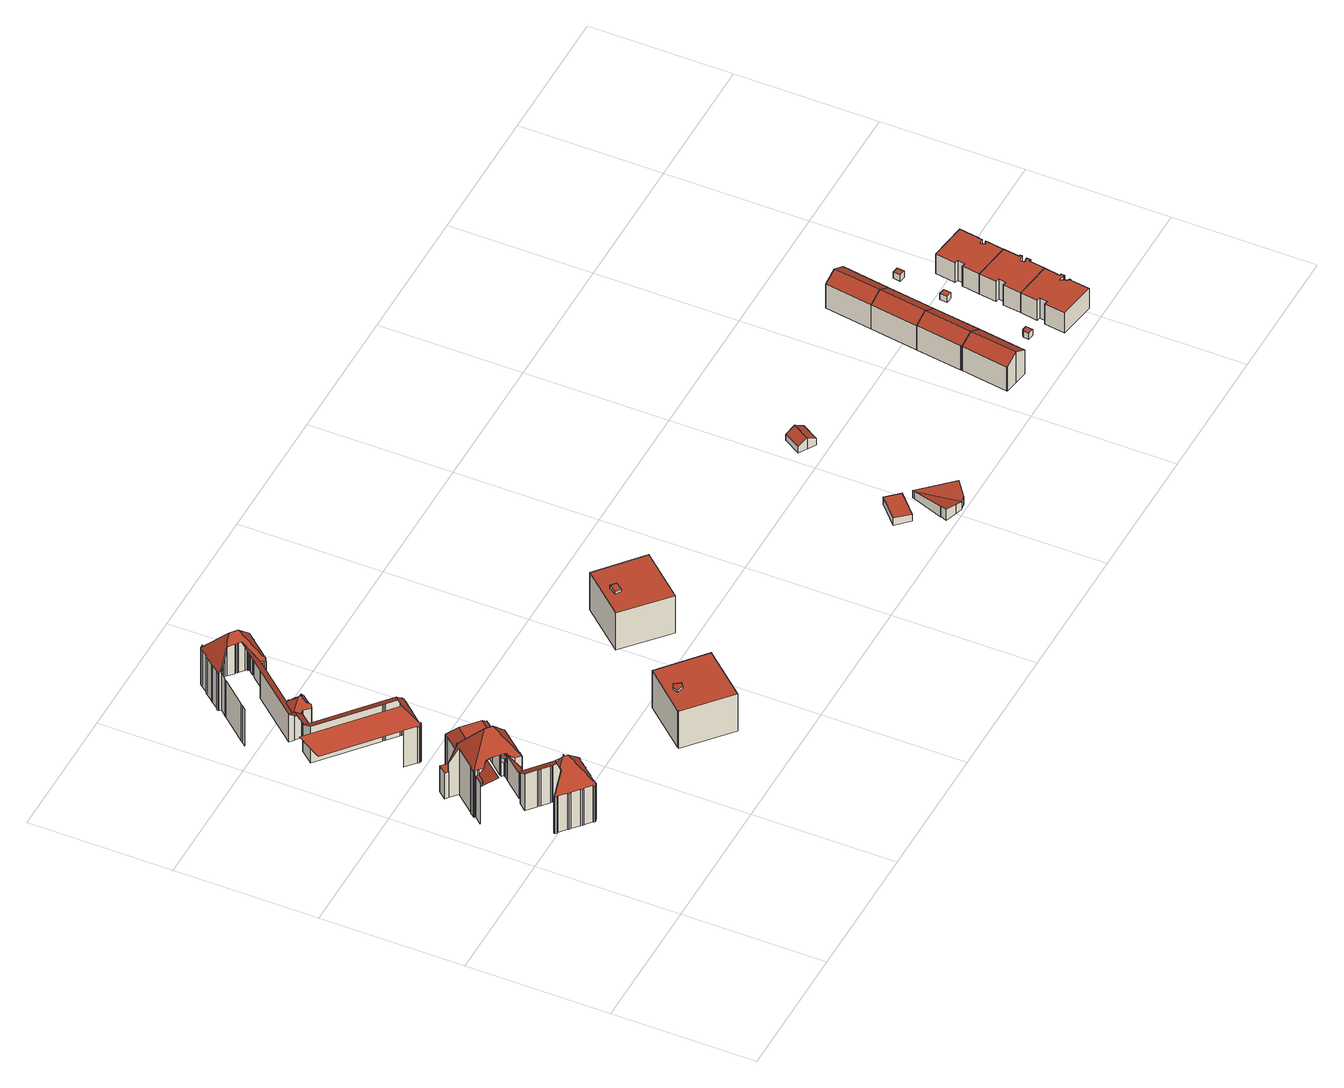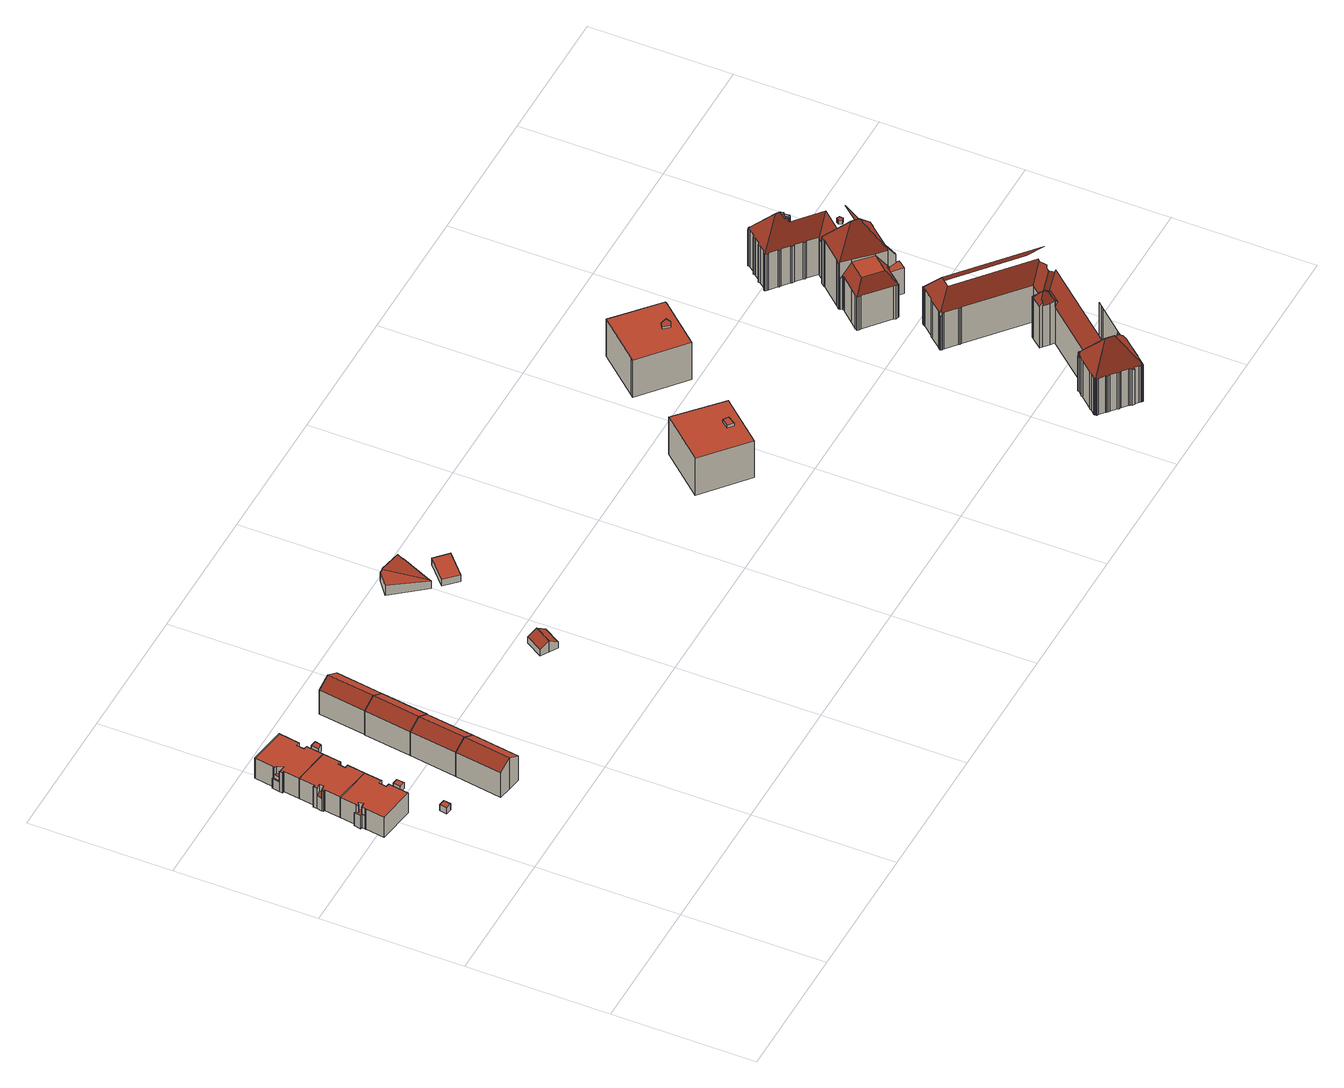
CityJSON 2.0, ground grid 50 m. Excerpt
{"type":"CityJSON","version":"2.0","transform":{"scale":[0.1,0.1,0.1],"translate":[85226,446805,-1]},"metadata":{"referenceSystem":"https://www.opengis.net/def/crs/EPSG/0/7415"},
"CityObjects":{
"building1":{"type":"Building","attributes":{"b3_bag_bag_overlap":23.36,"b3_dak_type":"slanted","b3_h_dak_50p":20.15,"b3_h_dak_70p":21.5,"b3_h_dak_max":52.83,"b3_h_dak_min":0.94,"b3_h_maaiveld":0.002,"b3_kas_warenhuis":false,"b3_mutatie_ahn3_ahn4":false,"b3_opp_buitenmuur":19287.86,"b3_opp_dak_plat":2240.14,"b3_opp_dak_schuin":9948.24,"b3_opp_grond":7894.57,"b3_opp_scheidingsmuur":1406.73,"b3_reconstructie_onvolledig":false,"b3_rmse_lod12":3.59,"b3_rmse_lod13":2.86,"b3_rmse_lod22":0.478,"b3_val3dity_lod12":"[]","b3_val3dity_lod13":"[]","b3_val3dity_lod22":"[303]","b3_volume_lod12":169719.16,"b3_volume_lod13":169433.06,"b3_volume_lod22":155111.23,"geconstateerd":false,"oorspronkelijkbouwjaar":1945,"status":"Pand in gebruik"},"children":["building1-1"]},
"building1-1":{"type":"BuildingPart","parents":["building1"],"geometry":[{"type":"MultiSurface","lod":"2.2","boundaries":[[[0,1,2,3]],[[3,2,4,5]],[[6,7,8,1,0]],[[5,4,9,10]],[[11,12,8,7]],[[10,9,13,14]],[[15,16,7,6]],[[17,18,19]],[[14,13,20,21]],[[22,23,24,25,26]],[[21,20,27,28]],[[19,29,30,31,22,26,32,17]],[[28,27,33,34]],[[35,29,19,18,36,37,38,39]],[[40,41,16,15]],[[42,43,44,31,45]],[[46,47,48,43,42]],[[31,44,23,22]],[[47,46,49]],[[50,51,48,47]],[[52,53,51,50]],[[45,31,30,54]],[[34,33,55,56]],[[54,30,29,57]],[[58,59,53,52]],[[56,55,60]],[[57,29,35]],[[60,55,61,62]],[[63,64,65,66,67,40,15,6,0,3,5,10,14,21,28,34,56,60,62,68,69,70,71,72,73,74,75]],[[62,61,76,68]],[[77,78,59,58]],[[68,76,79,69]],[[69,79,80,70]],[[67,81,41,40]],[[82,83,84,85]],[[86,87,83,82]],[[85,84,88,89]],[[38,90,39]],[[70,80,91,71]],[[71,91,92,72]],[[89,88,93,94]],[[72,92,95,73]],[[94,96,97,98,86,82,85,89]],[[98,99,87,86]],[[90,38,100]],[[66,101,81,67]],[[94,93,102,96]],[[57,35,39,90,100,103,104,105,106,107,108,109,49,46,42,45,54]],[[73,95,110,111,74]],[[74,111,75]],[[96,102,112,97]],[[97,112,99,98]],[[111,110,113,114]],[[114,113,115,116]],[[50,47,49,109,117,118,119,120,121,77,58,52]],[[116,115,122,123]],[[124,125,126,81,101]],[[127,128,129,130]],[[65,124,101,66]],[[121,131,78,77]],[[124,65,64]],[[132,126,125]],[[133,134,126,132]],[[134,133,135]],[[123,122,136,137]],[[138,139,128,127]],[[140,141,142,105,143,144,145,130,146]],[[130,129,147,146]],[[143,148,144]],[[149,150,151,152]],[[148,143,104,103]],[[104,143,105]],[[142,106,105]],[[119,153,152,120]],[[154,155,139,138]],[[137,136,156,157]],[[158,159,155,154]],[[106,142,141,107]],[[160,159,158]],[[161,162,150,149]],[[120,152,151,131,121]],[[157,156,163,164]],[[146,147,165,140]],[[164,163,166,167]],[[140,165,168,141]],[[107,141,168,169,170]],[[170,169,171,172]],[[172,171,173,174]],[[175,176,159,160]],[[133,132,125,124,64,63,177,178,179,180,181,182,183,184,185,186,187,188,175,160,158,154,138,127,130,145,135]],[[118,189,153,119]],[[190,191,161,149,152,153,189]],[[167,166,192,193]],[[174,173,194,195]],[[188,196,176,175]],[[197,198,177,63,75,111,114,116,123,137,157,164,167,193,199,200,201,202,203,204,205,206]],[[187,207,196,188]],[[186,208,207,187]],[[195,194,209,210]],[[185,211,208,186]],[[193,192,212,199]],[[213,118,117]],[[199,212,214,200]],[[191,215,162,161]],[[216,217,190,189,118,213]],[[184,218,211,185]],[[200,214,219,201]],[[201,219,220,202]],[[221,191,190,217]],[[183,222,218,184]],[[223,224,217,216]],[[225,226,215,191,221]],[[182,227,222,183]],[[181,228,227,182]],[[202,220,229,203]],[[109,108,230,231,223,216,213,117]],[[180,232,228,181]],[[203,229,233,204]],[[108,107,170,172,174,195,210,234,235,236,237,238,230]],[[210,209,239,234]],[[204,233,240,205]],[[179,241,232,180]],[[205,240,242,206]],[[178,243,241,179]],[[206,242,244,197]],[[177,245,243,178]],[[197,244,246,198]],[[198,246,245,177]],[[231,247,224,223]],[[248,249,250,251,252,253,254,255,256]],[[257,258,226,225]],[[257,225,221,217,224,259,260,261,262,263,264]],[[249,265,266,267,268,269,250]],[[234,239,270,235]],[[271,272,273,274,275,276,277,278,279,280,281,282,283,284,285]],[[230,286,247,231]],[[255,287,288,256]],[[247,289,259,224]],[[235,270,290,236]],[[264,258,257]],[[291,292,293,294]],[[295,296,292,291]],[[236,290,297,237]],[[237,297,298,238]],[[238,298,299,286,230]],[[263,300,258,264]],[[286,299,296,295]],[[266,301,267]],[[294,293,302,303]],[[304,305,306]],[[305,304,301,307]],[[307,301,266,265,308]],[[303,302,309,310]],[[277,311,312,278]],[[308,265,249,313]],[[262,314,300,263]],[[261,315,314,262]],[[260,315,261]],[[316,317,315,260]],[[313,249,248,318]],[[319,320,317,316]],[[318,248,256,321]],[[278,312,279]],[[322,323,320,319]],[[279,312,324,280]],[[325,326,327,328]],[[280,324,329,281]],[[321,256,288,330,331]],[[281,329,332,282]],[[282,332,333,283]],[[283,333,334,284]],[[284,334,335,285]],[[336,337,338,339,340,305,307,308,313,318,321,331,341,342,343,344,345]],[[285,335,346,347,271]],[[271,347,272]],[[310,309,348,349]],[[350,351,326,325]],[[347,346,352,353]],[[306,305,340,354,355,356,357]],[[358,359,287,255]],[[331,330,360,341]],[[353,352,361,362]],[[341,360,363,342]],[[364,365,351,350]],[[362,361,366,367]],[[342,363,368,369,343]],[[370,354,340]],[[371,336,345]],[[344,372,345]],[[336,371,337]],[[343,369,372,344]],[[247,286,295,291,294,303,310,349,373,374,375,376,377,378,289]],[[354,370,355]],[[379,338,337]],[[338,379,339]],[[316,260,259,289,378,380,381,382,322,319]],[[356,383,384,357]],[[383,356,355]],[[304,306,357,384,385,386,387,388,268,267,301]],[[382,389,323,322]],[[390,385,384,383]],[[391,392,393,385,390]],[[379,394,395,396,397,391,390,383,355,370,340,339]],[[397,398,392,391]],[[367,366,399,400]],[[379,337,371,345,372,369,401,402,403,404,394]],[[369,368,405,401]],[[396,406,398,397]],[[349,348,407,373]],[[395,408,406,396]],[[404,395,394]],[[255,254,409,410,411,412,413,414,415,416,417,358]],[[400,399,418]],[[403,419,408,395,404]],[[373,407,420,374]],[[401,405,402]],[[418,399,421,422]],[[402,405,419,403]],[[411,410,273,272,347,353,362,367,400,418,422,423,424,425,426,427,428,429]],[[381,430,389,382]],[[422,421,431,423]],[[432,433,365,364]],[[374,420,434,375]],[[423,431,424]],[[380,435,430,381]],[[377,380,378]],[[375,434,436,376]],[[376,436,435,380,377]],[[417,437,359,358]],[[416,438,437,417]],[[424,431,439,425]],[[415,440,438,416]],[[425,439,441,426]],[[426,441,442,427]],[[429,412,411]],[[428,443,444,412,429]],[[414,445,440,415]],[[412,444,446,413]],[[427,442,447,443,428]],[[448,449,433,432]],[[413,446,450,445,414]],[[443,447,451,452]],[[446,444,443,452,453,454]],[[454,455,450,446]],[[452,451,456,453]],[[453,456,455,454]],[[457,458,449,448]],[[459,460,458,457]],[[461,462,463,464]],[[464,463,465,466]],[[467,468,462,461]],[[466,465,469,470]],[[470,469,471,472]],[[385,393,473,474,386]],[[472,471,460,459,475]],[[476,477,468,467]],[[478,477,476]],[[479,480,477,478]],[[475,459,481,482]],[[483,480,479]],[[484,485,480,483]],[[486,487,485,484]],[[488,489,487,486]],[[470,472,475,482,490,491,492,493,494,495,496,497,498,499,500,501,502,503,488,486,484,483,479,478,476,467,461,464,466]],[[482,481,504,505,490]],[[505,504,506]],[[490,505,491]],[[503,507,489,488]],[[502,508,507,503]],[[501,508,502]],[[474,473,509,510]],[[510,509,511,512]],[[512,511,513,514]],[[386,474,387]],[[514,513,515,516]],[[387,474,510,512,514,516,517,518,519,520,521,492,491,505,506]],[[516,515,522,517]],[[517,522,523,524,518]],[[524,523,525,526]],[[500,527,508,501]],[[526,525,528,529]],[[518,524,530,531,519]],[[519,531,520]],[[532,530,524,526,529,533,534]],[[529,528,535,533]],[[531,530,532,536]],[[536,532,534,537]],[[533,535,538,534]],[[537,534,538,539,540]],[[499,527,500]],[[498,541,527,499]],[[540,539,542,543]],[[497,544,541,498]],[[496,545,544,497]],[[495,546,545,496]],[[543,542,547]],[[548,494,493]],[[494,548,549,546,495]],[[547,542,550,551]],[[552,553,549,548]],[[554,555,553,552]],[[556,557,555,554]],[[551,550,558,559]],[[560,561,557,556]],[[562,563,561,560]],[[564,565,563,562]],[[566,567,565,564]],[[568,569,567,566]],[[570,571,569,568]],[[521,520,531,536,537,540,543,547,551,559,572,573,574,575,576,577,578,579]],[[559,558,580,572]],[[581,582,571,570]],[[583,584,585,586,587,588,589,590,591,592,593,594,595,581,570,568,566,564,562,560,556,554,552,548,493,492,521,579]],[[595,596,582,581]],[[594,597,596,595]],[[593,598,597,594]],[[592,599,598,593]],[[572,580,600,573]],[[591,601,599,592]],[[573,600,602,574]],[[590,603,601,591]],[[574,602,604,575]],[[589,605,603,590]],[[588,606,605,589]],[[587,607,606,588]],[[575,604,608,576]],[[586,609,607,587]],[[576,608,610,577]],[[579,611,612,583]],[[577,610,613,578]],[[585,614,609,586]],[[583,612,615,584]],[[578,613,611,579]],[[584,615,614,585]]],"semantics":{"surfaces":[{"type":"WallSurface","on_footprint_edge":true},{"type":"WallSurface","on_footprint_edge":false},{"type":"RoofSurface"}],"values":[0,0,0,0,0,0,1,1,0,0,0,2,0,2,1,0,0,0,1,0,0,1,0,1,0,0,1,0,2,0,0,0,0,1,1,1,1,1,0,0,1,0,2,1,1,1,1,2,0,1,1,1,0,0,2,0,2,0,1,0,1,1,1,1,0,0,2,0,1,0,1,1,1,1,0,0,0,1,0,0,0,0,0,0,0,0,0,0,0,2,1,2,0,0,0,2,0,0,0,0,0,1,0,0,1,0,0,0,1,0,1,0,0,0,0,2,0,0,2,0,0,0,0,0,0,0,0,0,1,2,0,2,2,0,2,1,0,2,0,0,0,0,0,0,0,0,0,1,0,1,1,1,0,0,1,0,0,0,0,1,0,1,0,0,0,0,0,0,0,0,0,0,2,0,1,0,0,0,2,0,0,0,0,0,0,0,1,1,1,1,1,2,1,1,1,2,1,1,2,0,1,0,2,0,0,2,0,0,0,0,1,2,0,0,0,0,0,0,2,0,0,0,0,0,0,1,0,0,0,0,0,0,0,0,1,1,0,1,0,0,0,0,2,0,0,0,0,0,0,0,0,0,0,0,0,0,0,0,1,0,0,0,0,2,1,1,1,0,0,0,0,0,0,1,0,2,0,0,0,0,0,1,1,2,0,1,1,0,0,0,0,0,0,0,0,0,1,0,0,0,0,0,0,0,0,0,0,0,0,2,0,0,2,0,0,0,0,0,0,0,0,0,0,0,0,0,0,0,0,0,0,0,0,0]}}]},
"building2":{"type":"Building","attributes":{"b3_bouwlagen":5,"b3_dak_type":"multiple horizontal","b3_h_dak_50p":15.17,"b3_h_dak_70p":15.2,"b3_h_dak_max":17.29,"b3_h_dak_min":11.68,"b3_h_maaiveld":-0.441,"b3_kas_warenhuis":false,"b3_mutatie_ahn3_ahn4":false,"b3_opp_buitenmuur":1269.32,"b3_opp_dak_plat":406.93,"b3_opp_dak_schuin":7.34,"b3_opp_grond":406.93,"b3_opp_scheidingsmuur":0,"b3_reconstructie_onvolledig":false,"b3_rmse_lod12":0.234,"b3_rmse_lod13":0.234,"b3_rmse_lod22":0.182,"b3_val3dity_lod12":"[]","b3_val3dity_lod13":"[]","b3_val3dity_lod22":"[]","b3_volume_lod12":12667.88,"b3_volume_lod13":12667.88,"b3_volume_lod22":12662.32,"geconstateerd":false,"oorspronkelijkbouwjaar":2007,"status":"Pand in gebruik"},"children":["building2-1","building2-2"]},
"building2-1":{"type":"BuildingPart","parents":["building2"],"geometry":[{"type":"Solid","lod":"2.2","boundaries":[[[[616,617,618,619,620,621,622]],[[623,622,621,624]],[[625,617,616,626]],[[627,619,618,628]],[[629,620,619,627]],[[624,621,620,629]],[[626,616,622,623]],[[628,618,617,625]],[[630,631,632,633]],[[633,632,634,635]],[[636,637,631,630]],[[638,639,637,636]],[[635,634,639,638]],[[628,625,626,623,624,629,627],[632,631,637,639,634]],[[635,638,636,630,633]]]],"semantics":{"surfaces":[{"type":"GroundSurface"},{"type":"WallSurface","on_footprint_edge":true},{"type":"WallSurface","on_footprint_edge":false},{"type":"RoofSurface"}],"values":[[0,1,1,1,1,1,1,1,2,2,2,2,2,3,3]]}}]},
"building2-2":{"type":"BuildingPart","parents":["building2"],"geometry":[{"type":"Solid","lod":"2.2","boundaries":[[[[640,641,642,643]],[[644,645,646,647]],[[648,642,641,649]],[[650,640,643,651]],[[651,643,642,648]],[[649,641,640,650]],[[647,646,652,653]],[[654,655,645,644]],[[653,652,655,654]],[[649,650,651,648],[655,652,646,645]],[[653,654,644,647]]]],"semantics":{"surfaces":[{"type":"GroundSurface"},{"type":"WallSurface","on_footprint_edge":false},{"type":"WallSurface","on_footprint_edge":true},{"type":"RoofSurface"}],"values":[[0,1,2,2,2,2,1,1,1,3,3]]}}]},
"building3":{"type":"Building","attributes":{"b3_bag_bag_overlap":0,"b3_dak_type":"horizontal","b3_h_dak_50p":2.78,"b3_h_dak_70p":2.79,"b3_h_dak_max":3.05,"b3_h_dak_min":2.46,"b3_h_maaiveld":-0.127,"b3_kas_warenhuis":false,"b3_mutatie_ahn3_ahn4":false,"b3_opp_buitenmuur":94.53,"b3_opp_dak_plat":62.53,"b3_opp_dak_schuin":0,"b3_opp_grond":62.52,"b3_opp_scheidingsmuur":0,"b3_reconstructie_onvolledig":false,"b3_rmse_lod12":0.069,"b3_rmse_lod13":0.069,"b3_rmse_lod22":0.0489,"b3_val3dity_lod12":"[]","b3_val3dity_lod13":"[]","b3_val3dity_lod22":"[]","b3_volume_lod12":182.6,"b3_volume_lod13":182.6,"b3_volume_lod22":181.26,"geconstateerd":false,"oorspronkelijkbouwjaar":1987,"status":"Pand in gebruik"},"children":["building3-1"]},
"building3-1":{"type":"BuildingPart","parents":["building3"],"geometry":[{"type":"Solid","lod":"2.2","boundaries":[[[[656,657,658,659]],[[660,656,659,661]],[[661,659,658,662]],[[662,658,657,663]],[[663,657,656,660]],[[663,660,661,662]]]],"semantics":{"surfaces":[{"type":"GroundSurface"},{"type":"WallSurface","on_footprint_edge":true},{"type":"RoofSurface"}],"values":[[0,1,1,1,1,2]]}}]},
"building4":{"type":"Building","attributes":{"b3_bag_bag_overlap":0,"b3_dak_type":"multiple horizontal","b3_h_dak_50p":3.27,"b3_h_dak_70p":3.54,"b3_h_dak_max":4.53,"b3_h_dak_min":2.8,"b3_h_maaiveld":-0.132,"b3_kas_warenhuis":false,"b3_mutatie_ahn3_ahn4":false,"b3_opp_buitenmuur":169.86,"b3_opp_dak_plat":0,"b3_opp_dak_schuin":120.7,"b3_opp_grond":118.59,"b3_opp_scheidingsmuur":0,"b3_reconstructie_onvolledig":false,"b3_rmse_lod12":0.434,"b3_rmse_lod13":0.434,"b3_rmse_lod22":0.113,"b3_val3dity_lod12":"[]","b3_val3dity_lod13":"[]","b3_val3dity_lod22":"[]","b3_volume_lod12":434.11,"b3_volume_lod13":434.11,"b3_volume_lod22":417.54,"geconstateerd":false,"oorspronkelijkbouwjaar":2002,"status":"Pand in gebruik"},"children":["building4-1"]},
"building4-1":{"type":"BuildingPart","parents":["building4"],"geometry":[{"type":"Solid","lod":"2.2","boundaries":[[[[664,665,666,667,668,669,670,671,672,673,674,675,676]],[[677,673,678]],[[679,676,675,680]],[[681,664,676,679]],[[682,674,673,677]],[[680,675,674,682]],[[683,672,671,684]],[[678,673,672,683]],[[685,666,665,686]],[[687,670,669,688]],[[688,669,668,689]],[[684,671,670,687]],[[689,668,667,690]],[[690,667,666,685]],[[686,665,664,681]],[[690,685,686,684,687,688,689]],[[681,679,680,682,677,678,683,684,686]]]],"semantics":{"surfaces":[{"type":"GroundSurface"},{"type":"WallSurface","on_footprint_edge":true},{"type":"RoofSurface"}],"values":[[0,1,1,1,1,1,1,1,1,1,1,1,1,1,1,2,2]]}}]},
"building5":{"type":"Building","attributes":{"b3_bag_bag_overlap":0,"b3_dak_type":"slanted","b3_h_dak_50p":3.01,"b3_h_dak_70p":3.43,"b3_h_dak_max":4.12,"b3_h_dak_min":1.76,"b3_h_maaiveld":-0.565,"b3_kas_warenhuis":false,"b3_mutatie_ahn3_ahn4":false,"b3_opp_buitenmuur":40.67,"b3_opp_dak_plat":0,"b3_opp_dak_schuin":28.28,"b3_opp_grond":23.68,"b3_opp_scheidingsmuur":32.69,"b3_reconstructie_onvolledig":false,"b3_rmse_lod12":0.73,"b3_rmse_lod13":0.73,"b3_rmse_lod22":0.0227,"b3_val3dity_lod12":"[]","b3_val3dity_lod13":"[]","b3_val3dity_lod22":"[]","b3_volume_lod12":93.04,"b3_volume_lod13":93.04,"b3_volume_lod22":83.33,"geconstateerd":false,"oorspronkelijkbouwjaar":1951,"status":"Pand in gebruik"},"children":["building5-1"]},
"building5-1":{"type":"BuildingPart","parents":["building5"],"geometry":[{"type":"Solid","lod":"2.2","boundaries":[[[[691,692,693,694]],[[695,691,694,696]],[[696,694,693,697]],[[697,693,692,698]],[[698,692,691,695]],[[698,695,696,697]]]],"semantics":{"surfaces":[{"type":"GroundSurface"},{"type":"WallSurface","on_footprint_edge":true},{"type":"RoofSurface"}],"values":[[0,1,1,1,1,2]]}}]},
"building6":{"type":"Building","attributes":{"b3_bag_bag_overlap":0,"b3_dak_type":"slanted","b3_h_dak_50p":3.1,"b3_h_dak_70p":3.52,"b3_h_dak_max":4.15,"b3_h_dak_min":1.95,"b3_h_maaiveld":-0.574,"b3_kas_warenhuis":false,"b3_mutatie_ahn3_ahn4":false,"b3_opp_buitenmuur":42.99,"b3_opp_dak_plat":0,"b3_opp_dak_schuin":28.14,"b3_opp_grond":23.75,"b3_opp_scheidingsmuur":32.69,"b3_reconstructie_onvolledig":false,"b3_rmse_lod12":0.74,"b3_rmse_lod13":0.74,"b3_rmse_lod22":0.0301,"b3_val3dity_lod12":"[]","b3_val3dity_lod13":"[]","b3_val3dity_lod22":"[]","b3_volume_lod12":96.09,"b3_volume_lod13":96.09,"b3_volume_lod22":86.07,"geconstateerd":false,"oorspronkelijkbouwjaar":1951,"status":"Pand in gebruik"},"children":["building6-1"]},
"building6-1":{"type":"BuildingPart","parents":["building6"],"geometry":[{"type":"Solid","lod":"2.2","boundaries":[[[[699,691,694,700]],[[701,699,700,702]],[[702,700,694,703]],[[703,694,691,695]],[[695,691,699,701]],[[695,701,702,703]]]],"semantics":{"surfaces":[{"type":"GroundSurface"},{"type":"WallSurface","on_footprint_edge":true},{"type":"RoofSurface"}],"values":[[0,1,1,1,1,2]]}}]},
"building7":{"type":"Building","attributes":{"b3_bag_bag_overlap":0,"b3_bouwlagen":4,"b3_dak_type":"slanted","b3_h_dak_50p":10.92,"b3_h_dak_70p":11.46,"b3_h_dak_max":13.49,"b3_h_dak_min":9.43,"b3_h_maaiveld":-0.452,"b3_kas_warenhuis":false,"b3_mutatie_ahn3_ahn4":false,"b3_opp_buitenmuur":395.55,"b3_opp_dak_plat":0,"b3_opp_dak_schuin":186.56,"b3_opp_grond":161.07,"b3_opp_scheidingsmuur":157.42,"b3_reconstructie_onvolledig":false,"b3_rmse_lod12":0.982,"b3_rmse_lod13":0.982,"b3_rmse_lod22":0.14,"b3_val3dity_lod12":"[]","b3_val3dity_lod13":"[]","b3_val3dity_lod22":"[]","b3_volume_lod12":1918.23,"b3_volume_lod13":1918.23,"b3_volume_lod22":1830.19,"geconstateerd":false,"oorspronkelijkbouwjaar":1954,"status":"Pand in gebruik"},"children":["building7-1"]},
"building7-1":{"type":"BuildingPart","parents":["building7"],"geometry":[{"type":"Solid","lod":"2.2","boundaries":[[[[704,705,706,707,708,709,710,711]],[[712,707,706,713]],[[714,709,708,715]],[[715,708,707,712]],[[716,710,709,714]],[[717,711,710,716]],[[718,704,711,717]],[[713,706,705,719]],[[719,705,704,718]],[[716,714,715,712]],[[719,718,717,716,712,713]]]],"semantics":{"surfaces":[{"type":"GroundSurface"},{"type":"WallSurface","on_footprint_edge":true},{"type":"RoofSurface"}],"values":[[0,1,1,1,1,1,1,1,1,2,2]]}}]},
"building8":{"type":"Building","attributes":{"b3_bag_bag_overlap":0,"b3_bouwlagen":4,"b3_dak_type":"slanted","b3_h_dak_50p":10.94,"b3_h_dak_70p":11.49,"b3_h_dak_max":13.5,"b3_h_dak_min":9.43,"b3_h_maaiveld":-0.591,"b3_kas_warenhuis":false,"b3_mutatie_ahn3_ahn4":false,"b3_opp_buitenmuur":344.67,"b3_opp_dak_plat":0,"b3_opp_dak_schuin":185.4,"b3_opp_grond":161.04,"b3_opp_scheidingsmuur":216.87,"b3_reconstructie_onvolledig":false,"b3_rmse_lod12":0.996,"b3_rmse_lod13":0.996,"b3_rmse_lod22":0.155,"b3_val3dity_lod12":"[]","b3_val3dity_lod13":"[]","b3_val3dity_lod22":"[]","b3_volume_lod12":1942.26,"b3_volume_lod13":1942.26,"b3_volume_lod22":1854.21,"geconstateerd":false,"oorspronkelijkbouwjaar":1954,"status":"Pand in gebruik"},"children":["building8-1"]},
"building8-1":{"type":"BuildingPart","parents":["building8"],"geometry":[{"type":"Solid","lod":"2.2","boundaries":[[[[720,721,722,723,724,725,726,727]],[[728,727,726,729]],[[715,721,720,730]],[[712,722,721,715]],[[730,720,727,728]],[[729,726,725,731]],[[732,724,723,733]],[[733,723,722,712]],[[731,725,724,732]],[[730,728,712,715]],[[731,732,733,712,728,729]]]],"semantics":{"surfaces":[{"type":"GroundSurface"},{"type":"WallSurface","on_footprint_edge":true},{"type":"RoofSurface"}],"values":[[0,1,1,1,1,1,1,1,1,2,2]]}}]},
"building9":{"type":"Building","attributes":{"b3_bag_bag_overlap":0,"b3_bouwlagen":4,"b3_dak_type":"slanted","b3_h_dak_50p":10.94,"b3_h_dak_70p":11.49,"b3_h_dak_max":13.52,"b3_h_dak_min":9.43,"b3_h_maaiveld":-0.601,"b3_kas_warenhuis":false,"b3_mutatie_ahn3_ahn4":false,"b3_opp_buitenmuur":342.69,"b3_opp_dak_plat":0,"b3_opp_dak_schuin":186.4,"b3_opp_grond":161.06,"b3_opp_scheidingsmuur":219.52,"b3_reconstructie_onvolledig":false,"b3_rmse_lod12":0.977,"b3_rmse_lod13":0.977,"b3_rmse_lod22":0.154,"b3_val3dity_lod12":"[]","b3_val3dity_lod13":"[]","b3_val3dity_lod22":"[]","b3_volume_lod12":1942.25,"b3_volume_lod13":1942.25,"b3_volume_lod22":1856.16,"geconstateerd":false,"oorspronkelijkbouwjaar":1954,"status":"Pand in gebruik"},"children":["building9-1"]},
"building9-1":{"type":"BuildingPart","parents":["building9"],"geometry":[{"type":"Solid","lod":"2.2","boundaries":[[[[720,727,726,734,735,736]],[[730,720,736,737]],[[737,736,735,738]],[[739,734,726,740]],[[740,726,727,728]],[[738,735,734,739]],[[728,727,720,730]],[[738,739,740,728]],[[728,730,737,738]]]],"semantics":{"surfaces":[{"type":"GroundSurface"},{"type":"WallSurface","on_footprint_edge":true},{"type":"RoofSurface"}],"values":[[0,1,1,1,1,1,1,2,2]]}}]},
"building10":{"type":"Building","attributes":{"b3_dak_type":"horizontal","b3_h_dak_50p":2.12,"b3_h_dak_70p":2.14,"b3_h_dak_max":2.28,"b3_h_dak_min":1.86,"b3_h_maaiveld":-0.423,"b3_kas_warenhuis":false,"b3_mutatie_ahn3_ahn4":false,"b3_opp_buitenmuur":24.3,"b3_opp_dak_plat":5.22,"b3_opp_dak_schuin":0,"b3_opp_grond":5.52,"b3_opp_scheidingsmuur":0,"b3_reconstructie_onvolledig":false,"b3_rmse_lod12":0.0572,"b3_rmse_lod13":0.0572,"b3_rmse_lod22":0.0528,"b3_val3dity_lod12":"[]","b3_val3dity_lod13":"[]","b3_val3dity_lod22":"[]","b3_volume_lod12":14.1,"b3_volume_lod13":14.1,"b3_volume_lod22":14.1,"geconstateerd":false,"oorspronkelijkbouwjaar":1990,"status":"Pand in gebruik"},"children":["building10-1"]},
"building10-1":{"type":"BuildingPart","parents":["building10"],"geometry":[{"type":"Solid","lod":"2.2","boundaries":[[[[741,742,743,744,745,746]],[[747,743,742,748]],[[749,745,744,750]],[[750,744,743,747]],[[751,746,745,749]],[[752,741,746,751]],[[748,742,741,752]],[[748,752,751,749,750,747]]]],"semantics":{"surfaces":[{"type":"GroundSurface"},{"type":"WallSurface","on_footprint_edge":true},{"type":"RoofSurface"}],"values":[[0,1,1,1,1,1,1,2]]}}]},
"building11":{"type":"Building","attributes":{"b3_bag_bag_overlap":0,"b3_bouwlagen":4,"b3_dak_type":"slanted","b3_h_dak_50p":10.94,"b3_h_dak_70p":11.47,"b3_h_dak_max":13.5,"b3_h_dak_min":9.45,"b3_h_maaiveld":-0.715,"b3_kas_warenhuis":false,"b3_mutatie_ahn3_ahn4":false,"b3_opp_buitenmuur":349.22,"b3_opp_dak_plat":0,"b3_opp_dak_schuin":186.43,"b3_opp_grond":161.07,"b3_opp_scheidingsmuur":219.9,"b3_reconstructie_onvolledig":false,"b3_rmse_lod12":0.988,"b3_rmse_lod13":0.988,"b3_rmse_lod22":0.156,"b3_val3dity_lod12":"[]","b3_val3dity_lod13":"[]","b3_val3dity_lod22":"[]","b3_volume_lod12":1965.01,"b3_volume_lod13":1965.01,"b3_volume_lod22":1877.39,"geconstateerd":false,"oorspronkelijkbouwjaar":1954,"status":"Pand in gebruik"},"children":["building11-1"]},
"building11-1":{"type":"BuildingPart","parents":["building11"],"geometry":[{"type":"Solid","lod":"2.2","boundaries":[[[[753,754,755,756,757,758]],[[737,756,755,759]],[[738,757,756,737]],[[760,753,758,761]],[[761,758,757,738]],[[762,754,753,760]],[[759,755,754,762]],[[762,760,761,738]],[[759,762,738,737]]]],"semantics":{"surfaces":[{"type":"GroundSurface"},{"type":"WallSurface","on_footprint_edge":true},{"type":"RoofSurface"}],"values":[[0,1,1,1,1,1,1,2,2]]}}]},
"building12":{"type":"Building","attributes":{"b3_bag_bag_overlap":0,"b3_bouwlagen":3,"b3_dak_type":"multiple horizontal","b3_h_dak_50p":8.13,"b3_h_dak_70p":8.15,"b3_h_dak_max":8.64,"b3_h_dak_min":3.63,"b3_h_maaiveld":-0.318,"b3_kas_warenhuis":false,"b3_mutatie_ahn3_ahn4":false,"b3_opp_buitenmuur":384.01,"b3_opp_dak_plat":205.39,"b3_opp_dak_schuin":1.08,"b3_opp_grond":220.08,"b3_opp_scheidingsmuur":167.48,"b3_reconstructie_onvolledig":false,"b3_rmse_lod12":0.488,"b3_rmse_lod13":0.142,"b3_rmse_lod22":0.0927,"b3_val3dity_lod12":"[]","b3_val3dity_lod13":"[]","b3_val3dity_lod22":"[]","b3_volume_lod12":1862.31,"b3_volume_lod13":1850.08,"b3_volume_lod22":1845.84,"geconstateerd":false,"oorspronkelijkbouwjaar":1990,"status":"Pand in gebruik"},"children":["building12-1"]},
"building12-1":{"type":"BuildingPart","parents":["building12"],"geometry":[{"type":"Solid","lod":"2.2","boundaries":[[[[763,764,765,766,767,768,769,770,771,772,773,774,775,776,777,778,779,780]],[[781,778,777,782]],[[782,777,776,783]],[[783,776,775,784]],[[784,775,774,785]],[[785,774,773,786]],[[787,772,771,788]],[[786,773,772,787]],[[788,771,770,789]],[[790,764,763,791]],[[791,763,780,792]],[[793,769,768,794]],[[794,768,767,795]],[[796,766,765,797]],[[795,767,766,796]],[[798,797,765,764,790]],[[799,800,801,797,798]],[[792,780,779,802]],[[802,779,778,781]],[[789,770,769,793,803]],[[804,805,806,807]],[[808,809,801,800]],[[803,793,809,808,810]],[[807,806,800,799]],[[810,808,811,812]],[[812,811,805,804]],[[809,793,794,795,796,797,801]],[[805,811,808,800,806]],[[812,804,807,799,798,790,791,792,802,781,782,783,784,785,786,787,788,789,803,810]]]],"semantics":{"surfaces":[{"type":"GroundSurface"},{"type":"WallSurface","on_footprint_edge":true},{"type":"WallSurface","on_footprint_edge":false},{"type":"RoofSurface"}],"values":[[0,1,1,1,1,1,1,1,1,1,1,1,1,1,1,1,2,1,1,1,2,2,2,2,2,2,3,3,3]]}}]},
"building13":{"type":"Building","attributes":{"b3_dak_type":"horizontal","b3_h_dak_50p":2.04,"b3_h_dak_70p":2.05,"b3_h_dak_max":2.17,"b3_h_dak_min":1.78,"b3_h_maaiveld":-0.576,"b3_kas_warenhuis":false,"b3_mutatie_ahn3_ahn4":false,"b3_opp_buitenmuur":25.05,"b3_opp_dak_plat":5.72,"b3_opp_dak_schuin":0,"b3_opp_grond":5.72,"b3_opp_scheidingsmuur":0,"b3_reconstructie_onvolledig":false,"b3_rmse_lod12":0.0533,"b3_rmse_lod13":0.0533,"b3_rmse_lod22":0.0508,"b3_val3dity_lod12":"[]","b3_val3dity_lod13":"[]","b3_val3dity_lod22":"[]","b3_volume_lod12":14.98,"b3_volume_lod13":14.98,"b3_volume_lod22":14.94,"geconstateerd":false,"oorspronkelijkbouwjaar":1990,"status":"Pand in gebruik"},"children":["building13-1"]},
"building13-1":{"type":"BuildingPart","parents":["building13"],"geometry":[{"type":"Solid","lod":"2.2","boundaries":[[[[813,814,815,816]],[[817,815,814,818]],[[819,816,815,817]],[[820,813,816,819]],[[818,814,813,820]],[[818,820,819,817]]]],"semantics":{"surfaces":[{"type":"GroundSurface"},{"type":"WallSurface","on_footprint_edge":true},{"type":"RoofSurface"}],"values":[[0,1,1,1,1,2]]}}]},
"building14":{"type":"Building","attributes":{"b3_bag_bag_overlap":0,"b3_bouwlagen":3,"b3_dak_type":"multiple horizontal","b3_h_dak_50p":8.12,"b3_h_dak_70p":8.14,"b3_h_dak_max":8.66,"b3_h_dak_min":5.16,"b3_h_maaiveld":-0.331,"b3_kas_warenhuis":false,"b3_mutatie_ahn3_ahn4":false,"b3_opp_buitenmuur":308.7,"b3_opp_dak_plat":203.72,"b3_opp_dak_schuin":3.21,"b3_opp_grond":204.66,"b3_opp_scheidingsmuur":227.04,"b3_reconstructie_onvolledig":false,"b3_rmse_lod12":0.342,"b3_rmse_lod13":0.342,"b3_rmse_lod22":0.0911,"b3_val3dity_lod12":"[]","b3_val3dity_lod13":"[]","b3_val3dity_lod22":"[]","b3_volume_lod12":1733.04,"b3_volume_lod13":1733.04,"b3_volume_lod22":1724.15,"geconstateerd":false,"oorspronkelijkbouwjaar":1990,"status":"Pand in gebruik"},"children":["building14-1"]},
"building14-1":{"type":"BuildingPart","parents":["building14"],"geometry":[{"type":"Solid","lod":"2.2","boundaries":[[[[821,822,823,824,825,826,827,828,778,777,829,830,831,832,833,834,835,836]],[[837,822,821,838]],[[838,821,836,839]],[[840,778,828,841]],[[842,834,833,843]],[[844,824,823,845]],[[846,847,845,848]],[[782,777,778,840]],[[849,827,826,850]],[[841,828,827,849]],[[850,826,825,851]],[[848,845,823,822,837]],[[839,836,835,852]],[[843,833,832,853]],[[853,832,831,854]],[[855,829,777,782]],[[852,835,834,842]],[[854,831,830,856]],[[856,830,829,855]],[[857,858,847,846]],[[851,825,824,844,859]],[[859,844,858,857]],[[858,844,845,847]],[[859,857,846,848,837,838,839,852,842,843,853,854,856,855,782,840,841,849,850,851]]]],"semantics":{"surfaces":[{"type":"GroundSurface"},{"type":"WallSurface","on_footprint_edge":true},{"type":"WallSurface","on_footprint_edge":false},{"type":"RoofSurface"}],"values":[[0,1,1,1,1,1,2,1,1,1,1,1,1,1,1,1,1,1,1,2,1,2,3,3]]}}]},
"building15":{"type":"Building","attributes":{"b3_dak_type":"horizontal","b3_h_dak_50p":1.99,"b3_h_dak_70p":2.02,"b3_h_dak_max":2.13,"b3_h_dak_min":1.93,"b3_h_maaiveld":-0.651,"b3_kas_warenhuis":false,"b3_mutatie_ahn3_ahn4":false,"b3_opp_buitenmuur":25.49,"b3_opp_dak_plat":5.72,"b3_opp_dak_schuin":0,"b3_opp_grond":5.72,"b3_opp_scheidingsmuur":0,"b3_reconstructie_onvolledig":false,"b3_rmse_lod12":0.041,"b3_rmse_lod13":0.041,"b3_rmse_lod22":0.0392,"b3_val3dity_lod12":"[]","b3_val3dity_lod13":"[]","b3_val3dity_lod22":"[]","b3_volume_lod12":15.24,"b3_volume_lod13":15.24,"b3_volume_lod22":15.2,"geconstateerd":false,"oorspronkelijkbouwjaar":1990,"status":"Pand in gebruik"},"children":["building15-1"]},
"building15-1":{"type":"BuildingPart","parents":["building15"],"geometry":[{"type":"Solid","lod":"2.2","boundaries":[[[[860,861,862,863]],[[864,862,861,865]],[[866,863,862,864]],[[867,860,863,866]],[[865,861,860,867]],[[865,867,866,864]]]],"semantics":{"surfaces":[{"type":"GroundSurface"},{"type":"WallSurface","on_footprint_edge":true},{"type":"RoofSurface"}],"values":[[0,1,1,1,1,2]]}}]},
"building16":{"type":"Building","attributes":{"b3_bag_bag_overlap":0,"b3_bouwlagen":3,"b3_dak_type":"multiple horizontal","b3_h_dak_50p":8.12,"b3_h_dak_70p":8.14,"b3_h_dak_max":8.66,"b3_h_dak_min":3.65,"b3_h_maaiveld":-0.328,"b3_kas_warenhuis":false,"b3_mutatie_ahn3_ahn4":false,"b3_opp_buitenmuur":319.73,"b3_opp_dak_plat":201.65,"b3_opp_dak_schuin":3.96,"b3_opp_grond":217.97,"b3_opp_scheidingsmuur":227.4,"b3_reconstructie_onvolledig":false,"b3_rmse_lod12":0.481,"b3_rmse_lod13":0.481,"b3_rmse_lod22":0.138,"b3_val3dity_lod12":"[]","b3_val3dity_lod13":"[]","b3_val3dity_lod22":"[]","b3_volume_lod12":1844.84,"b3_volume_lod13":1844.84,"b3_volume_lod22":1831.52,"geconstateerd":false,"oorspronkelijkbouwjaar":1990,"status":"Pand in gebruik"},"children":["building16-1"]},
"building16-1":{"type":"BuildingPart","parents":["building16"],"geometry":[{"type":"Solid","lod":"2.2","boundaries":[[[[868,869,870,871,872,834,833,873,874,875,876,877,878,879,880,881,882]],[[883,877,876,884]],[[884,876,875,885]],[[886,874,873,887]],[[885,875,874,886]],[[843,833,834,888]],[[887,873,833,843]],[[888,834,872,889,890]],[[889,872,871,891]],[[890,889,892,893]],[[894,895,896,897]],[[898,870,869,899]],[[891,871,870,898]],[[900,868,882,901]],[[902,879,878,903]],[[903,878,877,883]],[[904,880,879,902]],[[905,906,881,880,904]],[[907,908,895,894]],[[893,892,908,907]],[[901,882,881,906]],[[909,910,906,905]],[[899,869,868,900]],[[911,912,910,909]],[[897,896,912,911]],[[912,896,895,908,892,889,891,898,899,900,901,906,910]],[[897,911,909,905,904,902,903,883,884,885,886,887,843,888,890,893,907,894]]]],"semantics":{"surfaces":[{"type":"GroundSurface"},{"type":"WallSurface","on_footprint_edge":true},{"type":"WallSurface","on_footprint_edge":false},{"type":"RoofSurface"}],"values":[[0,1,1,1,1,1,1,1,1,2,2,1,1,1,1,1,1,1,2,2,1,2,1,2,2,3,3]]}}]}
},
"vertices":[
[155,508,164],[155,508,10],[156,507,10],[156,507,164],[155,507,10],[155,507,163],[156,509,165],[156,509,157],[156,509,10],[159,502,10],[159,502,161],[159,512,164],[159,512,10],[164,500,10],[164,500,164],[164,509,173],[164,509,165],[100,728,181],[100,728,174],[106,728,181],[188,479,10],[188,479,163],[118,759,182],[118,759,10],[95,733,10],[95,733,165],[95,733,182],[191,474,10],[191,474,161],[128,753,181],[123,757,181],[116,761,182],[95,732,181],[197,472,10],[197,472,163],[139,742,203],[95,732,166],[100,672,225],[158,740,225],[153,743,217],[216,513,225],[216,513,217],[114,763,203],[114,763,10],[116,761,10],[116,761,202],[115,765,206],[115,765,204],[115,765,10],[116,764,206],[116,765,204],[116,765,10],[115,767,202],[115,767,10],[123,757,205],[221,451,10],[221,451,163],[128,753,205],[127,780,202],[127,780,10],[221,451,162],[224,446,10],[224,446,161],[256,509,257],[247,516,257],[247,521,261],[243,520,257],[220,518,234],[229,443,162],[229,444,163],[254,423,163],[254,422,162],[256,418,160],[260,416,161],[265,422,172],[263,424,172],[229,443,10],[128,780,203],[128,780,10],[229,444,10],[254,423,10],[220,518,225],[169,684,241],[169,684,225],[173,685,225],[173,685,241],[169,698,241],[169,698,225],[175,680,225],[175,680,241],[158,740,219],[254,422,10],[256,418,10],[181,681,225],[181,681,241],[260,416,10],[183,688,241],[186,689,241],[180,701,241],[180,701,225],[174,732,225],[243,520,249],[183,688,225],[206,704,225],[210,697,220],[211,693,218],[220,675,206],[238,660,206],[230,754,301],[209,772,301],[265,422,10],[265,422,168],[186,689,225],[268,419,10],[268,419,162],[269,420,10],[269,420,162],[202,859,211],[199,861,206],[162,875,152],[161,872,154],[187,849,204],[270,426,10],[270,426,166],[247,521,253],[246,532,241],[240,542,225],[209,634,166],[209,634,10],[210,635,10],[210,635,164],[187,849,10],[240,542,236],[243,546,229],[243,546,225],[242,550,225],[287,448,10],[287,448,167],[240,607,166],[240,607,10],[236,658,158],[238,660,158],[220,675,191],[210,697,223],[207,696,225],[149,629,225],[232,661,165],[232,661,10],[210,697,225],[149,881,117],[149,881,10],[161,872,10],[161,872,117],[162,875,117],[246,605,163],[246,605,10],[294,450,10],[294,450,162],[249,600,165],[249,600,10],[249,600,166],[173,909,118],[173,909,10],[297,458,10],[297,458,167],[236,658,10],[296,458,10],[296,458,167],[238,660,10],[238,659,10],[238,659,204],[239,660,10],[239,660,204],[240,659,10],[240,659,203],[273,579,166],[273,579,10],[347,516,166],[347,517,165],[344,522,163],[339,524,166],[315,544,166],[315,545,165],[312,549,163],[306,552,166],[282,572,166],[282,573,165],[279,577,163],[274,580,165],[199,861,117],[204,867,118],[212,876,118],[312,477,10],[312,477,168],[252,673,10],[252,673,203],[274,580,10],[347,515,164],[348,516,164],[313,477,167],[320,480,162],[322,487,166],[322,488,167],[338,508,168],[339,507,167],[346,511,163],[348,514,164],[279,577,10],[282,573,10],[251,674,10],[251,674,204],[282,572,10],[313,477,10],[199,861,212],[320,480,10],[212,876,10],[204,867,200],[204,867,137],[306,552,10],[322,487,10],[322,488,10],[212,876,137],[312,549,10],[234,840,201],[234,840,194],[219,870,150],[219,870,10],[315,545,10],[315,544,10],[338,508,10],[322,760,206],[293,787,205],[339,524,10],[339,507,10],[311,744,204],[312,744,202],[323,757,202],[322,758,204],[323,759,204],[311,744,10],[346,511,10],[344,522,10],[348,514,10],[347,517,10],[347,515,10],[347,516,10],[348,516,10],[293,787,194],[154,1371,168],[148,1371,173],[97,1367,225],[88,1356,225],[79,1351,230],[73,1338,225],[63,1319,218],[117,1324,164],[156,1370,164],[270,929,151],[270,929,10],[283,897,194],[279,939,152],[279,939,151],[277,940,149],[273,935,148],[270,929,150],[137,1385,167],[137,1386,167],[136,1385,168],[86,1382,219],[96,1368,225],[312,744,10],[274,1023,170],[270,1026,170],[265,1081,225],[1,1306,225],[6,1248,167],[6,1244,163],[226,1057,163],[260,1028,163],[260,1028,162],[263,1023,161],[269,1021,163],[269,1020,163],[270,1020,164],[270,1021,165],[271,1020,165],[322,760,137],[117,1324,10],[156,1370,10],[343,845,194],[323,757,10],[318,767,148],[318,767,10],[319,769,10],[319,769,149],[324,762,137],[324,762,10],[322,758,10],[323,759,10],[322,760,10],[273,935,10],[137,1386,168],[323,775,10],[323,775,151],[135,1390,173],[135,1390,183],[134,1394,179],[137,1386,180],[137,1385,180],[322,775,10],[322,775,151],[226,1057,10],[260,1028,10],[148,1371,174],[277,940,10],[279,939,10],[280,939,151],[280,939,10],[154,1371,179],[287,936,148],[287,936,10],[156,1370,180],[291,930,150],[291,930,10],[263,1023,10],[112,1556,164],[112,1556,10],[99,1541,10],[99,1541,164],[269,1021,10],[178,1351,10],[178,1351,179],[269,1020,10],[270,1020,10],[270,1021,10],[271,1020,10],[177,1377,206],[177,1380,210],[180,1389,221],[176,1389,218],[172,1392,218],[179,1352,181],[180,1351,181],[184,1356,190],[183,1357,190],[178,1372,202],[274,1023,10],[274,1023,163],[359,817,10],[359,817,150],[114,1561,163],[114,1561,10],[275,1024,10],[275,1024,162],[169,1401,207],[171,1416,197],[172,1428,189],[165,1431,179],[301,1167,165],[301,1167,10],[179,1352,10],[278,1029,10],[278,1029,164],[180,1351,10],[119,1564,164],[119,1564,10],[277,1029,10],[277,1029,164],[184,1356,10],[184,1356,183],[169,1401,212],[177,1377,208],[183,1357,184],[377,838,151],[382,842,148],[385,848,151],[386,849,151],[386,850,152],[385,849,152],[180,1389,215],[386,850,150],[381,855,148],[375,858,151],[172,1428,185],[172,1428,169],[175,1427,164],[316,1592,164],[311,1653,225],[83,1385,225],[375,858,10],[175,1427,184],[174,1426,185],[174,1426,10],[175,1427,10],[196,1391,200],[207,1399,184],[189,1415,184],[188,1414,185],[188,1414,10],[309,1066,10],[309,1066,164],[214,1392,183],[214,1392,184],[214,1393,184],[207,1399,196],[214,1392,10],[189,1415,10],[377,838,10],[207,1399,10],[61,1314,225],[294,1116,225],[348,1120,171],[349,1121,170],[352,1125,162],[351,1126,162],[346,1129,164],[309,1160,164],[306,1165,162],[309,1066,163],[214,1393,10],[382,842,10],[314,1069,10],[314,1069,162],[316,1074,163],[316,1074,164],[347,1111,164],[348,1111,163],[352,1114,161],[354,1117,162],[349,1121,171],[381,855,10],[316,1074,10],[191,1649,164],[191,1649,10],[385,848,10],[386,850,10],[386,849,10],[306,1165,10],[309,1160,10],[347,1111,10],[346,1129,10],[348,1111,10],[352,1114,10],[354,1117,151],[349,1121,151],[351,1126,10],[352,1125,151],[354,1117,10],[194,1654,162],[194,1654,10],[352,1125,10],[355,1120,10],[355,1120,151],[355,1121,151],[355,1122,151],[355,1122,10],[355,1121,10],[198,1657,164],[198,1657,10],[216,1677,164],[216,1677,10],[209,1685,164],[209,1685,10],[208,1685,10],[208,1685,164],[212,1685,10],[212,1685,169],[211,1691,162],[211,1691,10],[210,1682,10],[210,1682,168],[215,1678,10],[215,1678,178],[316,1592,10],[316,1592,163],[216,1677,179],[216,1694,163],[216,1694,10],[216,1694,164],[234,1716,164],[234,1716,10],[265,1682,214],[265,1682,228],[234,1716,163],[237,1721,162],[237,1721,10],[242,1724,164],[242,1724,10],[260,1746,163],[260,1746,10],[273,1686,232],[280,1690,236],[301,1692,257],[294,1778,171],[299,1783,171],[295,1785,165],[294,1785,164],[293,1784,164],[288,1781,161],[286,1776,163],[286,1776,164],[267,1754,164],[267,1754,163],[262,1751,162],[273,1686,218],[273,1686,225],[276,1683,225],[262,1751,10],[267,1754,10],[316,1591,10],[316,1591,163],[322,1587,10],[322,1587,163],[322,1586,10],[322,1586,163],[325,1581,10],[325,1581,161],[329,1580,162],[331,1583,168],[334,1586,173],[331,1590,175],[325,1672,257],[329,1580,10],[331,1583,10],[331,1583,150],[332,1579,10],[332,1579,150],[286,1776,10],[333,1579,10],[333,1579,150],[334,1586,150],[334,1586,168],[335,1587,150],[337,1582,150],[339,1585,150],[337,1582,10],[335,1587,168],[339,1585,162],[339,1585,10],[340,1588,10],[340,1588,164],[288,1781,10],[350,1600,10],[350,1600,164],[293,1784,10],[294,1785,10],[295,1785,10],[350,1600,163],[299,1783,162],[299,1783,10],[355,1603,10],[355,1603,161],[300,1782,162],[300,1782,10],[304,1777,163],[304,1777,10],[304,1776,164],[304,1776,10],[357,1609,10],[357,1609,164],[317,1765,164],[317,1765,10],[319,1768,159],[319,1768,10],[325,1763,159],[325,1763,10],[323,1760,163],[323,1760,10],[328,1758,162],[328,1758,10],[331,1753,164],[331,1753,10],[392,1649,164],[397,1652,162],[399,1657,164],[399,1658,164],[409,1669,164],[413,1673,163],[415,1677,165],[413,1679,168],[392,1649,10],[351,1736,164],[351,1736,10],[411,1680,168],[414,1684,162],[414,1685,162],[408,1687,163],[390,1703,164],[388,1704,164],[389,1704,163],[385,1709,162],[380,1712,163],[380,1711,164],[360,1728,164],[357,1733,162],[352,1736,163],[352,1736,10],[357,1733,10],[360,1728,10],[380,1711,10],[397,1652,10],[380,1712,10],[399,1657,10],[385,1709,10],[399,1658,10],[389,1704,10],[388,1704,10],[390,1703,10],[409,1669,10],[408,1687,10],[413,1673,10],[413,1679,10],[411,1680,10],[415,1677,10],[414,1685,10],[414,1684,10],
[675,333,6],[674,334,6],[804,484,6],[956,355,6],[948,346,6],[822,200,6],[673,330,6],[673,330,162],[822,200,162],[674,334,162],[675,333,162],[956,355,162],[804,484,162],[948,346,162],[755,388,171],[755,388,162],[749,370,162],[749,370,171],[772,364,162],[772,364,170],[770,396,171],[770,396,162],[787,375,169],[787,375,162],
[1273,720,6],[1139,565,6],[991,699,6],[1121,850,6],[1105,749,172],[1105,749,162],[1086,765,161],[1086,765,172],[991,699,162],[1139,565,162],[1273,720,162],[1121,850,161],[1067,736,162],[1067,736,171],[1086,725,171],[1086,725,162],
[1867,168,9],[1941,238,9],[1983,194,9],[1910,124,9],[1867,168,39],[1910,124,37],[1983,194,37],[1941,238,38],
[1965,53,9],[2004,162,9],[2005,166,9],[2007,169,9],[2098,54,9],[2044,11,9],[2043,12,9],[2025,10,9],[2024,9,9],[2023,8,9],[2000,16,9],[1958,30,9],[1966,52,9],[2023,8,41],[2023,8,40],[1966,52,52],[1958,30,55],[1965,53,52],[2000,16,46],[2024,9,40],[2025,10,40],[2005,166,39],[2004,162,39],[2043,12,43],[2044,11,43],[2098,54,51],[2007,169,39],
[2069,559,4],[2040,576,4],[2076,637,4],[2105,620,4],[2069,559,51],[2105,620,50],[2076,637,28],[2040,576,29],
[2098,542,4],[2134,603,4],[2098,542,30],[2134,603,30],[2105,620,51],
[2573,116,5],[2571,117,5],[2595,282,5],[2642,275,5],[2690,268,5],[2665,101,5],[2618,108,5],[2573,115,5],[2642,275,133],[2595,282,105],[2665,101,105],[2690,268,105],[2618,108,133],[2573,115,106],[2573,116,106],[2571,117,105],
[2714,436,4],[2690,268,4],[2642,275,4],[2597,282,4],[2597,286,4],[2596,286,4],[2620,449,4],[2667,443,4],[2667,443,133],[2620,449,106],[2714,436,105],[2596,286,105],[2597,286,106],[2597,282,106],
[2644,617,4],[2691,610,4],[2738,603,4],[2738,603,105],[2691,610,133],[2644,617,105],[2620,449,105],
[2818,181,6],[2835,178,6],[2831,153,6],[2810,156,6],[2813,177,6],[2818,177,6],[2831,153,32],[2835,178,31],[2813,177,31],[2810,156,31],[2818,177,31],[2818,181,31],
[2669,784,3],[2716,777,3],[2763,770,3],[2738,603,3],[2691,610,3],[2644,617,3],[2763,770,106],[2669,784,106],[2644,617,106],[2716,777,133],
[3036,155,7],[3039,155,7],[3037,143,7],[3033,116,7],[3030,116,7],[3030,117,7],[3028,117,7],[3026,118,7],[3016,49,7],[2883,69,7],[2894,142,7],[2907,140,7],[2911,167,7],[2898,169,7],[2907,231,7],[3040,212,7],[3031,155,7],[3036,154,7],[3040,212,91],[2907,231,91],[2898,169,91],[2911,167,91],[2907,140,91],[2894,142,91],[2883,69,91],[3016,49,92],[3026,118,91],[3039,155,91],[3036,155,91],[3036,154,91],[3028,117,47],[3030,117,47],[3030,116,47],[3033,116,47],[3037,143,47],[3037,143,91],[3034,144,91],[3034,144,62],[3034,144,47],[3031,155,91],[3028,117,91],[3022,126,91],[3022,126,62],[3012,147,62],[3012,147,91],[3029,121,63],[3029,121,47],[3029,121,91],[3020,125,62],[3020,125,91],
[2856,483,4],[2878,480,4],[2874,454,4],[2853,457,4],[2874,454,31],[2878,480,30],[2853,457,30],[2856,483,30],
[3058,306,7],[3061,306,7],[3060,299,7],[3057,282,7],[3055,267,7],[3052,268,7],[3052,269,7],[3048,269,7],[2916,294,7],[2929,292,7],[2933,319,7],[2920,320,7],[2929,383,7],[3062,363,7],[3054,306,7],[3058,305,7],[3061,306,92],[3058,306,92],[3058,305,92],[3040,212,92],[3048,269,92],[3062,363,92],[2929,383,91],[3057,282,62],[3060,299,60],[3038,295,92],[3038,295,64],[3060,299,92],[3052,269,92],[3052,268,92],[3055,267,92],[3054,306,92],[2920,320,91],[2933,319,91],[2916,294,91],[2929,292,91],[3039,280,92],[3039,280,65],[3057,282,92],
[2881,654,4],[2903,651,4],[2899,626,4],[2877,629,4],[2899,626,30],[2903,651,30],[2877,629,30],[2881,654,30],
[3081,443,7],[3077,418,7],[3074,419,7],[3075,420,7],[3071,420,7],[2938,445,7],[2951,443,7],[2955,470,7],[2942,472,7],[2953,544,7],[3086,525,7],[3076,457,7],[3077,457,7],[3077,456,7],[3075,443,7],[2953,544,91],[2942,472,91],[2955,470,91],[2951,443,91],[2938,445,91],[3062,363,91],[3071,420,61],[3071,420,91],[3075,420,61],[3072,429,62],[3072,429,91],[3059,424,91],[3059,424,62],[3056,440,63],[3056,440,91],[3074,419,61],[3077,418,61],[3081,443,63],[3075,443,63],[3076,457,91],[3086,525,91],[3077,457,91],[3077,456,91],[3077,456,64],[3070,430,91],[3070,430,62],[3075,456,91],[3075,456,64],[3073,442,91],[3073,442,63]
]}
